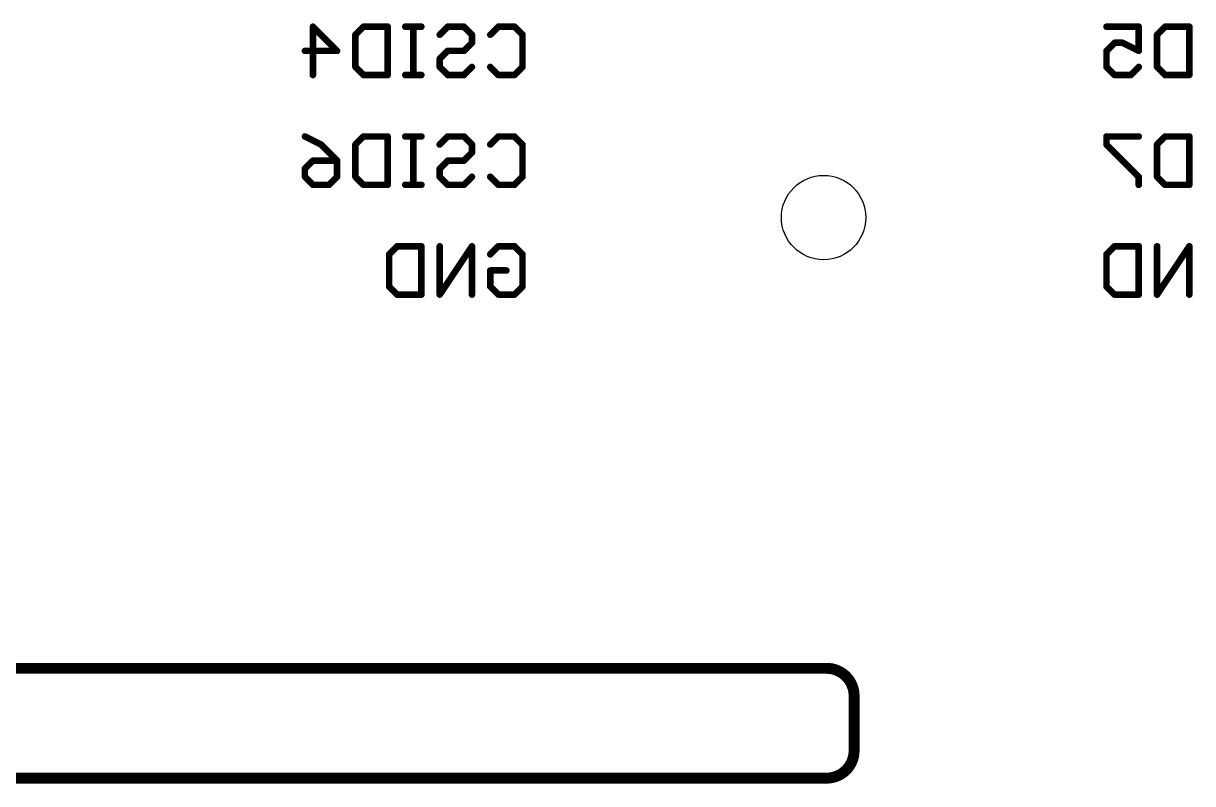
# Model space of a CAD drawing. Extents: x -84 to 55, y -33 to 162.
# Drawn here: x -0.9 to 26.14, y 75.33 to 92.92 of the extents above; entities that cross this region are included whole.
import ezdxf

# ---------------------------------------------------------------- set-up
doc = ezdxf.new("R2010")
doc.units = 0
doc.layers.add('20', color=7, linetype='CONTINUOUS')
doc.layers.add('22', color=6, linetype='CONTINUOUS')

msp = doc.modelspace()

# ---------------------------------------------------------------- linework, layer by layer
at = {"layer": '20', "const_width": 0.254}
for points in [[(17.6784, 77.996), (-34.3916, 77.996)], [(18.3134, 76.091), (18.3134, 77.361)], [(-34.3916, 75.456), (17.6784, 75.456)]]:
    msp.add_lwpolyline(points, dxfattribs=at)
at = {"layer": '20'}
for points, const_width in [([(18.3134, 77.361, 0.4142), (17.6784, 77.996)], 0.254), ([(17.6784, 78.0595, 1), (17.6784, 77.9325)], 0.127), ([(17.6784, 77.9325, 1), (17.6784, 78.0595)], 0.127), ([(18.3769, 77.361, 1), (18.2499, 77.361)], 0.127), ([(18.2499, 77.361, 1), (18.3769, 77.361)], 0.127), ([(17.6784, 75.456, 0.4142), (18.3134, 76.091)], 0.254), ([(18.3769, 76.091, 1), (18.2499, 76.091)], 0.127), ([(18.2499, 76.091, 1), (18.3769, 76.091)], 0.127), ([(17.6784, 75.5195, 1), (17.6784, 75.3925)], 0.127), ([(17.6784, 75.3925, 1), (17.6784, 75.5195)], 0.127)]:
    msp.add_lwpolyline(points, format="xyb", dxfattribs=dict(at, const_width=const_width))
msp.add_circle((17.608, 88.424), 0.975, dxfattribs=at)
at = {"layer": '22', "const_width": 0.1524}
for points in [[(5.7987, 91.7202), (5.7987, 92.8388)], [(5.7987, 92.8388), (6.358, 92.2795)], [(6.7817, 92.6523), (6.9681, 92.8388)], [(6.9681, 92.8388), (7.5274, 92.8388)], [(7.5274, 92.8388), (7.5274, 91.7202)], [(8.307, 92.8388), (7.9342, 92.8388)], [(8.1206, 91.7202), (8.1206, 92.8388)], [(8.7307, 92.6523), (8.9171, 92.8388)], [(8.9171, 92.8388), (9.29, 92.8388)], [(9.29, 92.8388), (9.4764, 92.6523)], [(9.9001, 92.6523), (10.0865, 92.8388)], [(10.0865, 92.8388), (10.4594, 92.8388)], [(10.4594, 92.8388), (10.6458, 92.6523)], [(24.1505, 92.8388), (24.8962, 92.8388)], [(24.8962, 92.8388), (24.8962, 92.2795)], [(25.3199, 92.6523), (25.5063, 92.8388)], [(25.5063, 92.8388), (26.0656, 92.8388)], [(26.0656, 92.8388), (26.0656, 91.7202)], [(6.7817, 91.9066), (6.7817, 92.6523)], [(9.4764, 92.4659), (9.29, 92.2795)], [(9.4764, 92.6523), (9.4764, 92.4659)], [(10.6458, 92.6523), (10.6458, 91.9066)], [(24.3369, 92.4659), (24.1505, 92.2795)], [(24.5234, 92.4659), (24.3369, 92.4659)], [(24.8962, 92.2795), (24.5234, 92.4659)], [(25.3199, 91.9066), (25.3199, 92.6523)], [(6.358, 92.2795), (5.6123, 92.2795)], [(8.9171, 92.2795), (8.7307, 92.0931)], [(9.29, 92.2795), (8.9171, 92.2795)], [(24.1505, 92.2795), (24.1505, 91.9066)], [(6.9681, 91.7202), (6.7817, 91.9066)], [(8.7307, 92.0931), (8.7307, 91.9066)], [(8.7307, 91.9066), (8.9171, 91.7202)], [(9.29, 91.7202), (9.4764, 91.9066)], [(10.0865, 91.7202), (9.9001, 91.9066)], [(10.6458, 91.9066), (10.4594, 91.7202)], [(24.1505, 91.9066), (24.3369, 91.7202)], [(24.7098, 91.7202), (24.8962, 91.9066)], [(25.5063, 91.7202), (25.3199, 91.9066)], [(7.5274, 91.7202), (6.9681, 91.7202)], [(8.307, 91.7202), (7.9342, 91.7202)], [(8.9171, 91.7202), (9.29, 91.7202)], [(10.4594, 91.7202), (10.0865, 91.7202)], [(24.3369, 91.7202), (24.7098, 91.7202)], [(26.0656, 91.7202), (25.5063, 91.7202)], [(5.6123, 90.2988), (5.9852, 90.1123)], [(6.7817, 90.1123), (6.9681, 90.2988)], [(6.9681, 90.2988), (7.5274, 90.2988)], [(7.5274, 90.2988), (7.5274, 89.1802)], [(8.307, 90.2988), (7.9342, 90.2988)], [(8.1206, 89.1802), (8.1206, 90.2988)], [(8.7307, 90.1123), (8.9171, 90.2988)], [(8.9171, 90.2988), (9.29, 90.2988)], [(9.29, 90.2988), (9.4764, 90.1123)], [(9.9001, 90.1123), (10.0865, 90.2988)], [(10.0865, 90.2988), (10.4594, 90.2988)], [(10.4594, 90.2988), (10.6458, 90.1123)], [(24.8962, 90.2988), (24.1505, 90.2988)], [(24.1505, 90.2988), (24.1505, 90.1123)], [(25.3199, 90.1123), (25.5063, 90.2988)], [(25.5063, 90.2988), (26.0656, 90.2988)], [(26.0656, 90.2988), (26.0656, 89.1802)], [(5.9852, 90.1123), (6.358, 89.7395)], [(6.7817, 89.3666), (6.7817, 90.1123)], [(9.4764, 90.1123), (9.4764, 89.9259)], [(10.6458, 90.1123), (10.6458, 89.3666)], [(24.1505, 90.1123), (24.8962, 89.3666)], [(25.3199, 89.3666), (25.3199, 90.1123)], [(5.6123, 89.553), (5.7987, 89.7395)], [(5.7987, 89.7395), (6.358, 89.7395)], [(6.358, 89.7395), (6.358, 89.3666)], [(8.9171, 89.7395), (8.7307, 89.553)], [(9.29, 89.7395), (8.9171, 89.7395)], [(9.4764, 89.9259), (9.29, 89.7395)], [(5.6123, 89.3666), (5.6123, 89.553)], [(8.7307, 89.553), (8.7307, 89.3666)], [(5.7987, 89.1802), (5.6123, 89.3666)], [(6.1716, 89.1802), (5.7987, 89.1802)], [(6.358, 89.3666), (6.1716, 89.1802)], [(6.9681, 89.1802), (6.7817, 89.3666)], [(7.5274, 89.1802), (6.9681, 89.1802)], [(8.307, 89.1802), (7.9342, 89.1802)], [(8.7307, 89.3666), (8.9171, 89.1802)], [(8.9171, 89.1802), (9.29, 89.1802)], [(9.29, 89.1802), (9.4764, 89.3666)], [(10.0865, 89.1802), (9.9001, 89.3666)], [(10.4594, 89.1802), (10.0865, 89.1802)], [(10.6458, 89.3666), (10.4594, 89.1802)], [(24.8962, 89.3666), (24.8962, 89.1802)], [(25.5063, 89.1802), (25.3199, 89.3666)], [(26.0656, 89.1802), (25.5063, 89.1802)], [(7.5613, 87.5723), (7.7477, 87.7588)], [(7.5613, 86.8266), (7.5613, 87.5723)], [(7.7477, 87.7588), (8.307, 87.7588)], [(8.307, 87.7588), (8.307, 86.6402)], [(9.4764, 87.7588), (8.7307, 86.6402)], [(8.7307, 86.6402), (8.7307, 87.7588)], [(9.4764, 86.6402), (9.4764, 87.7588)], [(9.9001, 87.5723), (10.0865, 87.7588)], [(10.0865, 87.7588), (10.4594, 87.7588)], [(10.4594, 87.7588), (10.6458, 87.5723)], [(10.6458, 87.5723), (10.6458, 86.8266)], [(24.1505, 87.5723), (24.3369, 87.7588)], [(24.1505, 86.8266), (24.1505, 87.5723)], [(24.3369, 87.7588), (24.8962, 87.7588)], [(24.8962, 87.7588), (24.8962, 86.6402)], [(26.0656, 87.7588), (25.3199, 86.6402)], [(25.3199, 86.6402), (25.3199, 87.7588)], [(26.0656, 86.6402), (26.0656, 87.7588)], [(9.9001, 86.8266), (9.9001, 87.1995)], [(9.9001, 87.1995), (10.2729, 87.1995)], [(7.7477, 86.6402), (7.5613, 86.8266)], [(10.0865, 86.6402), (9.9001, 86.8266)], [(10.6458, 86.8266), (10.4594, 86.6402)], [(24.3369, 86.6402), (24.1505, 86.8266)], [(8.307, 86.6402), (7.7477, 86.6402)], [(10.4594, 86.6402), (10.0865, 86.6402)], [(24.8962, 86.6402), (24.3369, 86.6402)]]:
    msp.add_lwpolyline(points, dxfattribs=at)
at = {"layer": '22', "const_width": 0.0762}
for points in [[(5.8368, 92.8388, 1), (5.7606, 92.8388)], [(5.8257, 92.8657, 1), (5.7718, 92.8118)], [(6.9681, 92.8769, 1), (6.9681, 92.8007)], [(6.9951, 92.8118, 1), (6.9412, 92.8657)], [(7.5655, 92.8388, 1), (7.4893, 92.8388)], [(7.5274, 92.8007, 1), (7.5274, 92.8769)], [(7.9342, 92.8769, 1), (7.9342, 92.8007)], [(8.1587, 92.8388, 1), (8.0825, 92.8388)], [(8.307, 92.8007, 1), (8.307, 92.8769)], [(8.9171, 92.8769, 1), (8.9171, 92.8007)], [(8.9441, 92.8118, 1), (8.8902, 92.8657)], [(9.3169, 92.8657, 1), (9.263, 92.8118)], [(9.29, 92.8007, 1), (9.29, 92.8769)], [(10.0865, 92.8769, 1), (10.0865, 92.8007)], [(10.1135, 92.8118, 1), (10.0596, 92.8657)], [(10.4863, 92.8657, 1), (10.4324, 92.8118)], [(10.4594, 92.8007, 1), (10.4594, 92.8769)], [(24.1505, 92.8769, 1), (24.1505, 92.8007)], [(24.9343, 92.8388, 1), (24.8581, 92.8388)], [(24.8962, 92.8007, 1), (24.8962, 92.8769)], [(25.5063, 92.8769, 1), (25.5063, 92.8007)], [(25.5333, 92.8118, 1), (25.4794, 92.8657)], [(26.1037, 92.8388, 1), (26.0275, 92.8388)], [(26.0656, 92.8007, 1), (26.0656, 92.8769)], [(6.8198, 92.6523, 1), (6.7436, 92.6523)], [(6.7548, 92.6793, 1), (6.8086, 92.6254)], [(8.7038, 92.6793, 1), (8.7576, 92.6254)], [(9.5145, 92.6523, 1), (9.4383, 92.6523)], [(9.4383, 92.4659, 1), (9.5145, 92.4659)], [(9.4495, 92.6254, 1), (9.5033, 92.6793)], [(9.5033, 92.439, 1), (9.4495, 92.4928)], [(9.8732, 92.6793, 1), (9.927, 92.6254)], [(10.6839, 92.6523, 1), (10.6077, 92.6523)], [(10.6189, 92.6254, 1), (10.6727, 92.6793)], [(24.3369, 92.504, 1), (24.3369, 92.4278)], [(24.3639, 92.439, 1), (24.31, 92.4928)], [(24.5404, 92.5, 1), (24.5063, 92.4318)], [(24.5234, 92.4278, 1), (24.5234, 92.504)], [(25.358, 92.6523, 1), (25.2818, 92.6523)], [(25.293, 92.6793, 1), (25.3468, 92.6254)], [(5.6123, 92.3176, 1), (5.6123, 92.2414)], [(6.3311, 92.2525, 1), (6.385, 92.3064)], [(6.358, 92.2414, 1), (6.358, 92.3176)], [(8.9171, 92.3176, 1), (8.9171, 92.2414)], [(8.9441, 92.2525, 1), (8.8902, 92.3064)], [(9.263, 92.3064, 1), (9.3169, 92.2525)], [(9.29, 92.2414, 1), (9.29, 92.3176)], [(24.1886, 92.2795, 1), (24.1124, 92.2795)], [(24.1236, 92.3064, 1), (24.1774, 92.2525)], [(24.8581, 92.2795, 1), (24.9343, 92.2795)], [(24.8792, 92.2454, 1), (24.9132, 92.3136)], [(6.8086, 91.9336, 1), (6.7548, 91.8797)], [(6.7436, 91.9066, 1), (6.8198, 91.9066)], [(8.7688, 92.0931, 1), (8.6926, 92.0931)], [(8.7038, 92.12, 1), (8.7576, 92.0661)], [(8.7576, 91.9336, 1), (8.7038, 91.8797)], [(8.6926, 91.9066, 1), (8.7688, 91.9066)], [(9.5033, 91.8797, 1), (9.4495, 91.9336)], [(9.927, 91.9336, 1), (9.8732, 91.8797)], [(10.6077, 91.9066, 1), (10.6839, 91.9066)], [(10.6727, 91.8797, 1), (10.6189, 91.9336)], [(24.1774, 91.9336, 1), (24.1236, 91.8797)], [(24.1124, 91.9066, 1), (24.1886, 91.9066)], [(24.9232, 91.8797, 1), (24.8693, 91.9336)], [(25.3468, 91.9336, 1), (25.293, 91.8797)], [(25.2818, 91.9066, 1), (25.358, 91.9066)], [(5.7606, 91.7202, 1), (5.8368, 91.7202)], [(6.9681, 91.7583, 1), (6.9681, 91.6821)], [(6.9412, 91.6933, 1), (6.9951, 91.7471)], [(7.4893, 91.7202, 1), (7.5655, 91.7202)], [(7.5274, 91.6821, 1), (7.5274, 91.7583)], [(7.9342, 91.7583, 1), (7.9342, 91.6821)], [(8.0825, 91.7202, 1), (8.1587, 91.7202)], [(8.307, 91.6821, 1), (8.307, 91.7583)], [(8.9171, 91.7583, 1), (8.9171, 91.6821)], [(8.8902, 91.6933, 1), (8.9441, 91.7471)], [(9.263, 91.7471, 1), (9.3169, 91.6933)], [(9.29, 91.6821, 1), (9.29, 91.7583)], [(10.0865, 91.7583, 1), (10.0865, 91.6821)], [(10.0596, 91.6933, 1), (10.1135, 91.7471)], [(10.4324, 91.7471, 1), (10.4863, 91.6933)], [(10.4594, 91.6821, 1), (10.4594, 91.7583)], [(24.3369, 91.7583, 1), (24.3369, 91.6821)], [(24.31, 91.6933, 1), (24.3639, 91.7471)], [(24.6828, 91.7471, 1), (24.7367, 91.6933)], [(24.7098, 91.6821, 1), (24.7098, 91.7583)], [(25.5063, 91.7583, 1), (25.5063, 91.6821)], [(25.4794, 91.6933, 1), (25.5333, 91.7471)], [(26.0275, 91.7202, 1), (26.1037, 91.7202)], [(26.0656, 91.6821, 1), (26.0656, 91.7583)], [(5.6293, 90.3328, 1), (5.5953, 90.2647)], [(6.9681, 90.3369, 1), (6.9681, 90.2607)], [(6.9951, 90.2718, 1), (6.9412, 90.3257)], [(7.5655, 90.2988, 1), (7.4893, 90.2988)], [(7.5274, 90.2607, 1), (7.5274, 90.3369)], [(7.9342, 90.3369, 1), (7.9342, 90.2607)], [(8.1587, 90.2988, 1), (8.0825, 90.2988)], [(8.307, 90.2607, 1), (8.307, 90.3369)], [(8.9171, 90.3369, 1), (8.9171, 90.2607)], [(8.9441, 90.2718, 1), (8.8902, 90.3257)], [(9.3169, 90.3257, 1), (9.263, 90.2718)], [(9.29, 90.2607, 1), (9.29, 90.3369)], [(10.0865, 90.3369, 1), (10.0865, 90.2607)], [(10.1135, 90.2718, 1), (10.0596, 90.3257)], [(10.4863, 90.3257, 1), (10.4324, 90.2718)], [(10.4594, 90.2607, 1), (10.4594, 90.3369)], [(24.1505, 90.3369, 1), (24.1505, 90.2607)], [(24.1886, 90.2988, 1), (24.1124, 90.2988)], [(24.8962, 90.2607, 1), (24.8962, 90.3369)], [(25.5063, 90.3369, 1), (25.5063, 90.2607)], [(25.5333, 90.2718, 1), (25.4794, 90.3257)], [(26.1037, 90.2988, 1), (26.0275, 90.2988)], [(26.0656, 90.2607, 1), (26.0656, 90.3369)], [(6.0121, 90.1393, 1), (5.9582, 90.0854)], [(5.9681, 90.0783, 1), (6.0022, 90.1464)], [(6.8198, 90.1123, 1), (6.7436, 90.1123)], [(6.7548, 90.1393, 1), (6.8086, 90.0854)], [(8.7038, 90.1393, 1), (8.7576, 90.0854)], [(9.5145, 90.1123, 1), (9.4383, 90.1123)], [(9.4495, 90.0854, 1), (9.5033, 90.1393)], [(9.8732, 90.1393, 1), (9.927, 90.0854)], [(10.6839, 90.1123, 1), (10.6077, 90.1123)], [(10.6189, 90.0854, 1), (10.6727, 90.1393)], [(24.1774, 90.1393, 1), (24.1236, 90.0854)], [(24.1124, 90.1123, 1), (24.1886, 90.1123)], [(25.358, 90.1123, 1), (25.2818, 90.1123)], [(25.293, 90.1393, 1), (25.3468, 90.0854)], [(5.7987, 89.7776, 1), (5.7987, 89.7014)], [(5.8257, 89.7125, 1), (5.7718, 89.7664)], [(6.3961, 89.7395, 1), (6.3199, 89.7395)], [(6.3311, 89.7125, 1), (6.385, 89.7664)], [(6.358, 89.7014, 1), (6.358, 89.7776)], [(8.9171, 89.7776, 1), (8.9171, 89.7014)], [(8.9441, 89.7125, 1), (8.8902, 89.7664)], [(9.263, 89.7664, 1), (9.3169, 89.7125)], [(9.29, 89.7014, 1), (9.29, 89.7776)], [(9.4383, 89.9259, 1), (9.5145, 89.9259)], [(9.5033, 89.899, 1), (9.4495, 89.9528)], [(5.6504, 89.553, 1), (5.5742, 89.553)], [(5.5854, 89.58, 1), (5.6392, 89.5261)], [(8.7688, 89.553, 1), (8.6926, 89.553)], [(8.7038, 89.58, 1), (8.7576, 89.5261)], [(5.6392, 89.3936, 1), (5.5854, 89.3397)], [(5.5742, 89.3666, 1), (5.6504, 89.3666)], [(5.7987, 89.2183, 1), (5.7987, 89.1421)], [(5.7718, 89.1533, 1), (5.8257, 89.2071)], [(6.1446, 89.2071, 1), (6.1985, 89.1533)], [(6.1716, 89.1421, 1), (6.1716, 89.2183)], [(6.3199, 89.3666, 1), (6.3961, 89.3666)], [(6.385, 89.3397, 1), (6.3311, 89.3936)], [(6.8086, 89.3936, 1), (6.7548, 89.3397)], [(6.7436, 89.3666, 1), (6.8198, 89.3666)], [(6.9681, 89.2183, 1), (6.9681, 89.1421)], [(6.9412, 89.1533, 1), (6.9951, 89.2071)], [(7.5274, 89.1421, 1), (7.5274, 89.2183)], [(7.9342, 89.2183, 1), (7.9342, 89.1421)], [(8.307, 89.1421, 1), (8.307, 89.2183)], [(8.7576, 89.3936, 1), (8.7038, 89.3397)], [(8.6926, 89.3666, 1), (8.7688, 89.3666)], [(8.9171, 89.2183, 1), (8.9171, 89.1421)], [(8.8902, 89.1533, 1), (8.9441, 89.2071)], [(9.263, 89.2071, 1), (9.3169, 89.1533)], [(9.29, 89.1421, 1), (9.29, 89.2183)], [(9.5033, 89.3397, 1), (9.4495, 89.3936)], [(9.927, 89.3936, 1), (9.8732, 89.3397)], [(10.0865, 89.2183, 1), (10.0865, 89.1421)], [(10.0596, 89.1533, 1), (10.1135, 89.2071)], [(10.4324, 89.2071, 1), (10.4863, 89.1533)], [(10.4594, 89.1421, 1), (10.4594, 89.2183)], [(10.6077, 89.3666, 1), (10.6839, 89.3666)], [(10.6727, 89.3397, 1), (10.6189, 89.3936)], [(24.9343, 89.3666, 1), (24.8581, 89.3666)], [(24.8693, 89.3397, 1), (24.9232, 89.3936)], [(25.3468, 89.3936, 1), (25.293, 89.3397)], [(25.2818, 89.3666, 1), (25.358, 89.3666)], [(25.5063, 89.2183, 1), (25.5063, 89.1421)], [(25.4794, 89.1533, 1), (25.5333, 89.2071)], [(26.0656, 89.1421, 1), (26.0656, 89.2183)], [(7.4893, 89.1802, 1), (7.5655, 89.1802)], [(8.0825, 89.1802, 1), (8.1587, 89.1802)], [(24.8581, 89.1802, 1), (24.9343, 89.1802)], [(26.0275, 89.1802, 1), (26.1037, 89.1802)], [(7.5994, 87.5723, 1), (7.5232, 87.5723)], [(7.5344, 87.5993, 1), (7.5882, 87.5454)], [(7.7477, 87.7969, 1), (7.7477, 87.7207)], [(7.7747, 87.7318, 1), (7.7208, 87.7857)], [(8.3451, 87.7588, 1), (8.2689, 87.7588)], [(8.307, 87.7207, 1), (8.307, 87.7969)], [(8.7688, 87.7588, 1), (8.6926, 87.7588)], [(9.5145, 87.7588, 1), (9.4383, 87.7588)], [(9.5081, 87.7376, 1), (9.4447, 87.7799)], [(9.8732, 87.5993, 1), (9.927, 87.5454)], [(10.0865, 87.7969, 1), (10.0865, 87.7207)], [(10.1135, 87.7318, 1), (10.0596, 87.7857)], [(10.4863, 87.7857, 1), (10.4324, 87.7318)], [(10.4594, 87.7207, 1), (10.4594, 87.7969)], [(10.6839, 87.5723, 1), (10.6077, 87.5723)], [(10.6189, 87.5454, 1), (10.6727, 87.5993)], [(24.1886, 87.5723, 1), (24.1124, 87.5723)], [(24.1236, 87.5993, 1), (24.1774, 87.5454)], [(24.3369, 87.7969, 1), (24.3369, 87.7207)], [(24.3639, 87.7318, 1), (24.31, 87.7857)], [(24.9343, 87.7588, 1), (24.8581, 87.7588)], [(24.8962, 87.7207, 1), (24.8962, 87.7969)], [(25.358, 87.7588, 1), (25.2818, 87.7588)], [(26.1037, 87.7588, 1), (26.0275, 87.7588)], [(26.0973, 87.7376, 1), (26.0339, 87.7799)], [(9.9382, 87.1995, 1), (9.862, 87.1995)], [(9.9001, 87.2376, 1), (9.9001, 87.1614)], [(10.2729, 87.1614, 1), (10.2729, 87.2376)], [(7.5882, 86.8536, 1), (7.5344, 86.7997)], [(7.5232, 86.8266, 1), (7.5994, 86.8266)], [(9.927, 86.8536, 1), (9.8732, 86.7997)], [(9.862, 86.8266, 1), (9.9382, 86.8266)], [(10.6077, 86.8266, 1), (10.6839, 86.8266)], [(10.6727, 86.7997, 1), (10.6189, 86.8536)], [(24.1774, 86.8536, 1), (24.1236, 86.7997)], [(24.1124, 86.8266, 1), (24.1886, 86.8266)], [(7.7477, 86.6783, 1), (7.7477, 86.6021)], [(7.7208, 86.6133, 1), (7.7747, 86.6671)], [(8.2689, 86.6402, 1), (8.3451, 86.6402)], [(8.307, 86.6021, 1), (8.307, 86.6783)], [(8.699, 86.6613, 1), (8.7624, 86.6191)], [(8.6926, 86.6402, 1), (8.7688, 86.6402)], [(9.4383, 86.6402, 1), (9.5145, 86.6402)], [(10.0865, 86.6783, 1), (10.0865, 86.6021)], [(10.0596, 86.6133, 1), (10.1135, 86.6671)], [(10.4324, 86.6671, 1), (10.4863, 86.6133)], [(10.4594, 86.6021, 1), (10.4594, 86.6783)], [(24.3369, 86.6783, 1), (24.3369, 86.6021)], [(24.31, 86.6133, 1), (24.3639, 86.6671)], [(24.8581, 86.6402, 1), (24.9343, 86.6402)], [(24.8962, 86.6021, 1), (24.8962, 86.6783)], [(25.2882, 86.6613, 1), (25.3516, 86.6191)], [(25.2818, 86.6402, 1), (25.358, 86.6402)], [(26.0275, 86.6402, 1), (26.1037, 86.6402)]]:
    msp.add_lwpolyline(points, format="xyb", dxfattribs=at)

doc.saveas('drawing.dxf')
